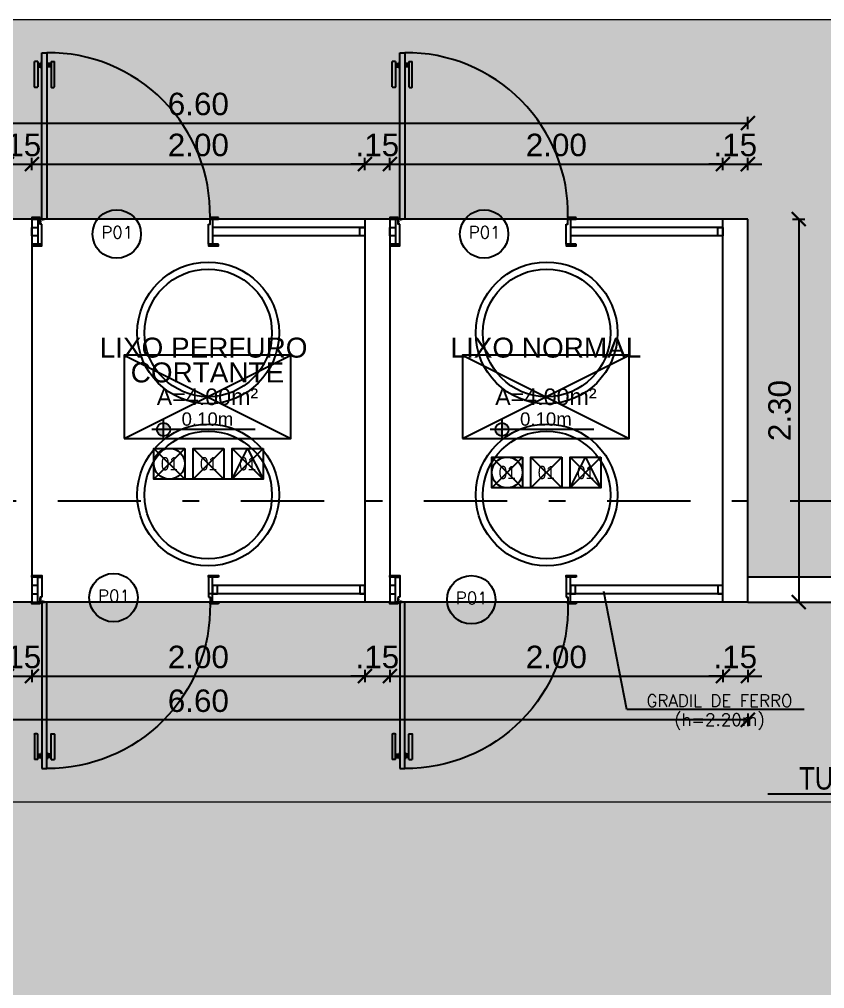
# Model space of a CAD drawing. Header units: inches. Extents: x 44782 to 44933, y 6798 to 6838.
# Drawn here: x 44787.69 to 44792.53, y 6813.56 to 6819.38 of the extents above; entities that cross this region are included whole.
import ezdxf
from ezdxf import colors
from ezdxf.entities.mleader import LeaderData, LeaderLine
from ezdxf.enums import TextEntityAlignment as Align
from ezdxf.math import Vec2, Vec3

# ---------------------------------------------------------------- set-up
doc = ezdxf.new("R2010")
doc.units = ezdxf.units.IN
doc.header["$MEASUREMENT"] = 0
doc.linetypes.add('DASHDOT', pattern=[1, 0.5, -0.25, 0, -0.25])
doc.layers.get('Defpoints').update_dxf_attribs({"color": 250})
doc.layers.add('at_Text', color=7, linetype='Continuous', lineweight=9)
for name, color, linetype in [('COTAS', 7, 'Continuous'), ('ESQUADRIAS', 7, 'Continuous'), ('Esquadrias_Portas', 7, 'Continuous'), ('H. PAVER CINZA 1', 252, 'Continuous'), ('LAYOUT', 7, 'Continuous'), ('linha de corte', 1, 'Continuous'), ('PAREDES', 4, 'Continuous'), ('TEXTO01', 7, 'Continuous'), ('TEXTO02', 3, 'Continuous'), ('TEXTO03', 2, 'Continuous'), ('TEXTO_ESP_FORRO', 62, 'Continuous'), ('TEXTO_ESP_PAREDES', 10, 'Continuous'), ('TEXTO_ESP_PISO', 150, 'Continuous')]:
    doc.layers.add(name, color=color, linetype=linetype)
doc.styles.add('ARIAL', font='ARIALN.TTF', dxfattribs={"height": 0.18})
doc.styles.add('Fonte 02', font='ARIALUNI.TTF')
doc.styles.add('FONTE01', font='swissi.ttf')
doc.styles.add('Fonte02', font='arial.ttf')
doc.styles.add('ROMANS', font='romans.shx')
doc.dimstyles.new('Esc 1-75', dxfattribs={"dimscale": 0.75, "dimtxt": 0.18, "dimasz": 0.1125, "dimexe": 0.05, "dimexo": 0.05, "dimgap": 0.06, "dimtad": 1, "dimzin": 4, "dimdsep": 46, "dimtxsty": 'Fonte 02', "dimblk": 'ARCHTICK', "dimcen": 0, "dimclrd": 250, "dimclre": 250, "dimadec": 0, "dimazin": 1, "dimtfac": 1, "dimtix": 1, "dimtmove": 1, "dimatfit": 3, "dimldrblk": 'ARCHTICK', "dimfxl": 0, "dimarcsym": 0})

# ---------------------------------------------------------------- blocks, each defined once
blk = doc.blocks.new('_DotSmall')
at = {"color": 0, "linetype": 'ByBlock', "const_width": 0.5}
blk.add_lwpolyline([(-0.0625, 0, 1), (0.0625, 0, 1)], format="xyb", close=True, dxfattribs=at)
blk = doc.blocks.new('P100_02')
at = {"layer": 'Esquadrias_Portas', "color": 2}
for p, q in [((0.025, 0.075), (0.025, 1.075)), ((0.025, 1.075), (0.055, 1.075)), ((0.055, 1.075), (0.055, 0.075)), ((0.055, 0.075), (0.025, 0.075))]:
    blk.add_line(p, q, dxfattribs=at)
at = {"layer": 'Esquadrias_Portas', "color": 3, "linetype": 'Continuous'}
for p, q in [((-0.02, 0.8698), (-0.02, 1.0215)), ((0, 1.0215), (0, 0.8698)), ((0.023, 0.98), (0.023, 1.02)), ((0.057, 0.98), (0.057, 1.02)), ((0.08, 1.0215), (0.08, 0.8698)), ((0.1, 0.8698), (0.1, 1.0215)), ((-0.0035, 0.8668), (-0.0175, 0.8668)), ((0.0835, 0.8668), (0.0975, 0.8668))]:
    blk.add_line(p, q, dxfattribs=at)
at = {"layer": 'Esquadrias_Portas', "color": 3}
for p, q in [((0, 1.0215), (-0.02, 1.0215)), ((0, 1.01), (0.023, 1.01)), ((0, 1), (0.023, 1)), ((0, 0.99), (0.023, 0.99)), ((0.023, 1.02), (0.025, 1.02)), ((0.057, 1.02), (0.055, 1.02)), ((0.08, 1.01), (0.057, 1.01)), ((0.08, 1), (0.057, 1)), ((0.08, 0.99), (0.057, 0.99)), ((0.08, 1.0215), (0.1, 1.0215)), ((0.023, 0.98), (0.025, 0.98)), ((0.057, 0.98), (0.055, 0.98))]:
    blk.add_line(p, q, dxfattribs=at)
at = {"layer": 'Esquadrias_Portas'}
for p, q in [((0.0165, 0.0585), (0.0165, 0.0615)), ((0.0315, 0.0735), (0.0285, 0.0735))]:
    blk.add_line(p, q, dxfattribs=at)
at = {"layer": 'Esquadrias_Portas', "color": 3}
for points in [[(0.015, 0.085), (-0.035, 0.085), (-0.035, 0.075), (0.015, 0.075)], [(1.085, 0.085), (1.035, 0.085), (1.035, 0.075), (1.085, 0.075)], [(0.025, -0.075), (0, -0.075), (-0.035, -0.075), (-0.035, -0.085), (0.025, -0.085)], [(1.085, -0.075), (1.025, -0.075), (1.025, -0.085), (1.085, -0.085)]]:
    blk.add_lwpolyline(points, close=True, dxfattribs=at)
at = {"layer": 'Esquadrias_Portas', "color": 2}
for points in [[(0.025, 0.045), (0.015, 0.045), (0.015, 0.075), (0, 0.075), (0, -0.075), (0.025, -0.075)], [(1.025, 0.045), (1.035, 0.045), (1.035, 0.075), (1.05, 0.075), (1.05, -0.075), (1.025, -0.075)]]:
    blk.add_lwpolyline(points, close=True, dxfattribs=at)
at = {"layer": 'Esquadrias_Portas', "color": 1}
for points in [[(0.016, 0.0705, -0.236068), (0.015, 0.0725), (0.015, 0.07), (0.015, 0.05), (0.016, 0.05)], [(0.0195, 0.074, 0.236068), (0.0175, 0.075), (0.02, 0.075), (0.04, 0.075), (0.04, 0.074)]]:
    blk.add_lwpolyline(points, format="xyb", close=True, dxfattribs=at)
at = {"layer": 'Esquadrias_Portas'}
for points in [[(0.0173, 0.0625), (0.0165, 0.0615), (0.016, 0.0615)], [(0.0173, 0.0575), (0.0165, 0.0585), (0.016, 0.0585)], [(0.0173, 0.0596), (0.0175, 0.0596), (0.0175, 0.0575), (0.0173, 0.0575), (0.0173, 0.0625), (0.0175, 0.0625), (0.0175, 0.0604), (0.0173, 0.0604)], [(0.0275, 0.0727), (0.0285, 0.0735), (0.0285, 0.074)], [(0.0304, 0.0727), (0.0304, 0.0725), (0.0325, 0.0725), (0.0325, 0.0727), (0.0275, 0.0727), (0.0275, 0.0725), (0.0296, 0.0725), (0.0296, 0.0727)], [(0.0325, 0.0727), (0.0315, 0.0735), (0.0315, 0.074)]]:
    blk.add_lwpolyline(points, dxfattribs=at)
at = {"layer": 'Esquadrias_Portas', "color": 1}
blk.add_circle((0.0175, 0.0725), 0.0025, dxfattribs=at)
at = {"layer": 'Esquadrias_Portas'}
blk.add_arc((0.0634, 0.1033), 0.9718, 358.92331, 90.49501, dxfattribs=at)
at = {"layer": 'Esquadrias_Portas', "color": 3, "linetype": 'Continuous'}
for centre, start, end in [((-0.017, 0.8698), 180, 260.53768), ((-0.003, 0.8698), 260.53768, 360), ((0.083, 0.8698), 180, 279.46232), ((0.097, 0.8698), 279.46232, 0)]:
    blk.add_arc(centre, 0.003, start, end, dxfattribs=at)
blk = doc.blocks.new('Leg_Ambiente05_50')
at = {"layer": 'TEXTO01', "linetype": 'Continuous', "ltscale": 0.0001}
h = blk.add_hatch(color=256, dxfattribs=at)
h.paths.add_polyline_path([(-0.2635, -0.157), (-0.2635, -0.1969), (-0.2235, -0.1969, 0.414214)])
h.paths.add_polyline_path([(-0.2635, -0.1969), (-0.3034, -0.1969, 0.414214), (-0.2635, -0.2368)])
at = {"layer": 'Defpoints'}
for p, q in [((-0.5, -0.25), (0.5, 0.25)), ((-0.5, 0.25), (0.5, -0.25))]:
    blk.add_line(p, q, dxfattribs=at)
blk.add_lwpolyline([(-0.5, -0.25), (0.5, -0.25), (0.5, 0.25), (-0.5, 0.25)], close=True, dxfattribs=at)
at = {"layer": 'TEXTO01', "linetype": 'Continuous', "ltscale": 0.0001}
for p, q in [((-0.2635, -0.2589), (-0.2635, -0.1349)), ((0.2874, -0.1969), (-0.3344, -0.1969))]:
    blk.add_line(p, q, dxfattribs=at)
blk.add_circle((-0.2635, -0.1969), 0.0399, dxfattribs=at)
at = {"layer": 'TEXTO01', "style": 'FONTE01'}
blk.add_attdef('NÍVEL', text='', height=0.08, dxfattribs=at).set_placement((0, -0.1338), align=Align.MIDDLE_CENTER)
at = {"layer": 'TEXTO02', "style": 'Fonte02'}
blk.add_attdef('ÁREA', text='', height=0.1, dxfattribs=at).set_placement((0, 0.0311), align=Align.MIDDLE_CENTER)
at = {"layer": 'TEXTO03', "style": 'Fonte02'}
for tag, p in [('AMB1', (0.0037, 0.5301)), ('AMB1', (0, 0.3711)), ('AMB2', (0, 0.2036))]:
    blk.add_attdef(tag, text='', height=0.12, dxfattribs=at).set_placement(p, align=Align.MIDDLE_CENTER)
blk = doc.blocks.new('_ARCHTICK')
at = {"color": 0, "linetype": 'ByBlock', "const_width": 0.15}
blk.add_lwpolyline([(-0.5, -0.5), (0.5, 0.5)], dxfattribs=at)
blk = doc.blocks.new('*D275')
at = {"color": 250, "lineweight": -2, "transparency": 16777216}
for p, q in [((44787.6155, 6818.4757), (44787.6155, 6818.5507)), ((44787.7655, 6818.4757), (44787.7655, 6818.5507)), ((44787.6155, 6818.5132), (44787.5311, 6818.5132)), ((44787.6155, 6818.5132), (44787.7655, 6818.5132)), ((44787.7655, 6818.5132), (44787.8499, 6818.5132))]:
    blk.add_line(p, q, dxfattribs=at)
at = {"layer": 'Defpoints', "color": 0, "transparency": 16777216}
for p in [(44787.7655, 6818.5132), (44787.6155, 6818.1824), (44787.7655, 6818.1824)]:
    blk.add_point(p, dxfattribs=at)
at = {"color": 250, "lineweight": -2, "transparency": 16777216, "xscale": 0.084375, "yscale": 0.084375, "zscale": 0.084375}
blk.add_blockref('_ARCHTICK', (44787.6155, 6818.5132), dxfattribs=at)
at = {"color": 250, "lineweight": -2, "transparency": 16777216, "xscale": 0.084375, "yscale": 0.084375, "zscale": 0.084375, "rotation": 180}
blk.add_blockref('_ARCHTICK', (44787.7655, 6818.5132), dxfattribs=at)
at = {"color": 0, "transparency": 16777216, "insert": (44787.6905, 6818.6272), "char_height": 0.135, "attachment_point": 5, "style": 'Fonte 02'}
blk.add_mtext('.15', dxfattribs=at)
blk = doc.blocks.new('*D276')
at = {"color": 250, "lineweight": -2, "transparency": 16777216}
for p, q in [((44787.7655, 6818.4757), (44787.7655, 6818.5507)), ((44789.7655, 6818.4757), (44789.7655, 6818.5507)), ((44787.7655, 6818.5132), (44789.7655, 6818.5132))]:
    blk.add_line(p, q, dxfattribs=at)
at = {"layer": 'Defpoints', "color": 0, "transparency": 16777216}
for p in [(44789.7655, 6818.5132), (44787.7655, 6818.1824), (44789.7655, 6818.1824)]:
    blk.add_point(p, dxfattribs=at)
at = {"color": 250, "lineweight": -2, "transparency": 16777216, "xscale": 0.084375, "yscale": 0.084375, "zscale": 0.084375, "rotation": 180}
blk.add_blockref('_ARCHTICK', (44787.7655, 6818.5132), dxfattribs=at)
at = {"color": 250, "lineweight": -2, "transparency": 16777216, "xscale": 0.084375, "yscale": 0.084375, "zscale": 0.084375}
blk.add_blockref('_ARCHTICK', (44789.7655, 6818.5132), dxfattribs=at)
at = {"color": 0, "transparency": 16777216, "insert": (44788.7655, 6818.6272), "char_height": 0.135, "attachment_point": 5, "style": 'Fonte 02'}
blk.add_mtext('2.00', dxfattribs=at)
blk = doc.blocks.new('*D277')
at = {"color": 250, "lineweight": -2, "transparency": 16777216}
for p, q in [((44789.7655, 6818.4757), (44789.7655, 6818.5507)), ((44789.9155, 6818.4757), (44789.9155, 6818.5507)), ((44789.7655, 6818.5132), (44789.6811, 6818.5132)), ((44789.7655, 6818.5132), (44789.9155, 6818.5132)), ((44789.9155, 6818.5132), (44789.9999, 6818.5132))]:
    blk.add_line(p, q, dxfattribs=at)
at = {"layer": 'Defpoints', "color": 0, "transparency": 16777216}
for p in [(44789.9155, 6818.5132), (44789.7655, 6818.1824), (44789.9155, 6818.1924)]:
    blk.add_point(p, dxfattribs=at)
at = {"color": 250, "lineweight": -2, "transparency": 16777216, "xscale": 0.084375, "yscale": 0.084375, "zscale": 0.084375}
blk.add_blockref('_ARCHTICK', (44789.7655, 6818.5132), dxfattribs=at)
at = {"color": 250, "lineweight": -2, "transparency": 16777216, "xscale": 0.084375, "yscale": 0.084375, "zscale": 0.084375, "rotation": 180}
blk.add_blockref('_ARCHTICK', (44789.9155, 6818.5132), dxfattribs=at)
at = {"color": 0, "transparency": 16777216, "insert": (44789.8405, 6818.6272), "char_height": 0.135, "attachment_point": 5, "style": 'Fonte 02'}
blk.add_mtext('.15', dxfattribs=at)
blk = doc.blocks.new('*D278')
at = {"color": 250, "lineweight": -2, "transparency": 16777216}
for p, q in [((44789.9155, 6818.4757), (44789.9155, 6818.5507)), ((44791.9155, 6818.4757), (44791.9155, 6818.5507)), ((44789.9155, 6818.5132), (44791.9155, 6818.5132))]:
    blk.add_line(p, q, dxfattribs=at)
at = {"layer": 'Defpoints', "color": 0, "transparency": 16777216}
for p in [(44791.9155, 6818.5132), (44789.9155, 6818.1924), (44791.9155, 6818.1824)]:
    blk.add_point(p, dxfattribs=at)
at = {"color": 250, "lineweight": -2, "transparency": 16777216, "xscale": 0.084375, "yscale": 0.084375, "zscale": 0.084375, "rotation": 180}
blk.add_blockref('_ARCHTICK', (44789.9155, 6818.5132), dxfattribs=at)
at = {"color": 250, "lineweight": -2, "transparency": 16777216, "xscale": 0.084375, "yscale": 0.084375, "zscale": 0.084375}
blk.add_blockref('_ARCHTICK', (44791.9155, 6818.5132), dxfattribs=at)
at = {"color": 0, "transparency": 16777216, "insert": (44790.9155, 6818.6272), "char_height": 0.135, "attachment_point": 5, "style": 'Fonte 02'}
blk.add_mtext('2.00', dxfattribs=at)
blk = doc.blocks.new('*D279')
at = {"color": 250, "lineweight": -2, "transparency": 16777216}
for p, q in [((44791.9155, 6818.4757), (44791.9155, 6818.5507)), ((44792.0655, 6818.4757), (44792.0655, 6818.5507)), ((44791.9155, 6818.5132), (44791.8311, 6818.5132)), ((44791.9155, 6818.5132), (44792.0655, 6818.5132)), ((44792.0655, 6818.5132), (44792.1499, 6818.5132))]:
    blk.add_line(p, q, dxfattribs=at)
at = {"layer": 'Defpoints', "color": 0, "transparency": 16777216}
for p in [(44792.0655, 6818.5132), (44791.9155, 6818.1824), (44792.0655, 6818.1824)]:
    blk.add_point(p, dxfattribs=at)
at = {"color": 250, "lineweight": -2, "transparency": 16777216, "xscale": 0.084375, "yscale": 0.084375, "zscale": 0.084375}
blk.add_blockref('_ARCHTICK', (44791.9155, 6818.5132), dxfattribs=at)
at = {"color": 250, "lineweight": -2, "transparency": 16777216, "xscale": 0.084375, "yscale": 0.084375, "zscale": 0.084375, "rotation": 180}
blk.add_blockref('_ARCHTICK', (44792.0655, 6818.5132), dxfattribs=at)
at = {"color": 0, "transparency": 16777216, "insert": (44791.9905, 6818.6272), "char_height": 0.135, "attachment_point": 5, "style": 'Fonte 02'}
blk.add_mtext('.15', dxfattribs=at)
blk = doc.blocks.new('*D280')
at = {"color": 250, "lineweight": -2, "transparency": 16777216}
for p, q in [((44785.4655, 6818.7221), (44785.4655, 6818.7971)), ((44785.4655, 6818.7596), (44792.0655, 6818.7596)), ((44792.0655, 6818.7221), (44792.0655, 6818.7971))]:
    blk.add_line(p, q, dxfattribs=at)
at = {"layer": 'Defpoints', "color": 0, "transparency": 16777216}
for p in [(44792.0655, 6818.7596), (44785.4655, 6818.1824), (44792.0655, 6818.1824)]:
    blk.add_point(p, dxfattribs=at)
at = {"color": 250, "lineweight": -2, "transparency": 16777216, "xscale": 0.084375, "yscale": 0.084375, "zscale": 0.084375, "rotation": 180}
blk.add_blockref('_ARCHTICK', (44785.4655, 6818.7596), dxfattribs=at)
at = {"color": 250, "lineweight": -2, "transparency": 16777216, "xscale": 0.084375, "yscale": 0.084375, "zscale": 0.084375}
blk.add_blockref('_ARCHTICK', (44792.0655, 6818.7596), dxfattribs=at)
at = {"color": 0, "transparency": 16777216, "insert": (44788.7655, 6818.8735), "char_height": 0.135, "attachment_point": 5, "style": 'Fonte 02'}
blk.add_mtext('6.60', dxfattribs=at)
blk = doc.blocks.new('*D281')
at = {"color": 250, "lineweight": -2, "transparency": 16777216}
for p, q in [((44792.3338, 6818.1824), (44792.4088, 6818.1824)), ((44792.3713, 6818.1824), (44792.3713, 6815.8824)), ((44792.3338, 6815.8824), (44792.4088, 6815.8824))]:
    blk.add_line(p, q, dxfattribs=at)
at = {"layer": 'Defpoints', "color": 0, "transparency": 16777216}
for p in [(44792.0655, 6818.1824), (44792.0655, 6815.8824), (44792.3713, 6815.8824)]:
    blk.add_point(p, dxfattribs=at)
at = {"color": 250, "lineweight": -2, "transparency": 16777216, "xscale": 0.084375, "yscale": 0.084375, "zscale": 0.084375}
for p, rotation in [((44792.3713, 6818.1824), 90), ((44792.3713, 6815.8824), 270)]:
    blk.add_blockref('_ARCHTICK', p, dxfattribs=dict(at, rotation=rotation))
at = {"color": 0, "transparency": 16777216, "insert": (44792.2573, 6817.0324), "char_height": 0.135, "attachment_point": 5, "rotation": 90, "style": 'Fonte 02'}
blk.add_mtext('2.30', dxfattribs=at)
blk = doc.blocks.new('*D287')
at = {"color": 250, "lineweight": -2, "transparency": 16777216}
for p, q in [((44787.6155, 6815.4375), (44787.5311, 6815.4375)), ((44787.6155, 6815.475), (44787.6155, 6815.4)), ((44787.6155, 6815.4375), (44787.7655, 6815.4375)), ((44787.7655, 6815.475), (44787.7655, 6815.4)), ((44787.7655, 6815.4375), (44787.8499, 6815.4375))]:
    blk.add_line(p, q, dxfattribs=at)
at = {"layer": 'Defpoints', "color": 0, "transparency": 16777216}
for p in [(44787.6155, 6815.8824), (44787.7655, 6815.8824), (44787.7655, 6815.4375)]:
    blk.add_point(p, dxfattribs=at)
at = {"color": 250, "lineweight": -2, "transparency": 16777216, "xscale": 0.084375, "yscale": 0.084375, "zscale": 0.084375}
blk.add_blockref('_ARCHTICK', (44787.6155, 6815.4375), dxfattribs=at)
at = {"color": 250, "lineweight": -2, "transparency": 16777216, "xscale": 0.084375, "yscale": 0.084375, "zscale": 0.084375, "rotation": 180}
blk.add_blockref('_ARCHTICK', (44787.7655, 6815.4375), dxfattribs=at)
at = {"color": 0, "transparency": 16777216, "insert": (44787.6905, 6815.5515), "char_height": 0.135, "attachment_point": 5, "style": 'Fonte 02'}
blk.add_mtext('.15', dxfattribs=at)
blk = doc.blocks.new('*D288')
at = {"color": 250, "lineweight": -2, "transparency": 16777216}
for p, q in [((44787.7655, 6815.475), (44787.7655, 6815.4)), ((44787.7655, 6815.4375), (44789.7655, 6815.4375)), ((44789.7655, 6815.475), (44789.7655, 6815.4))]:
    blk.add_line(p, q, dxfattribs=at)
at = {"layer": 'Defpoints', "color": 0, "transparency": 16777216}
for p in [(44787.7655, 6815.8824), (44789.7655, 6815.8824), (44789.7655, 6815.4375)]:
    blk.add_point(p, dxfattribs=at)
at = {"color": 250, "lineweight": -2, "transparency": 16777216, "xscale": 0.084375, "yscale": 0.084375, "zscale": 0.084375, "rotation": 180}
blk.add_blockref('_ARCHTICK', (44787.7655, 6815.4375), dxfattribs=at)
at = {"color": 250, "lineweight": -2, "transparency": 16777216, "xscale": 0.084375, "yscale": 0.084375, "zscale": 0.084375}
blk.add_blockref('_ARCHTICK', (44789.7655, 6815.4375), dxfattribs=at)
at = {"color": 0, "transparency": 16777216, "insert": (44788.7655, 6815.5515), "char_height": 0.135, "attachment_point": 5, "style": 'Fonte 02'}
blk.add_mtext('2.00', dxfattribs=at)
blk = doc.blocks.new('*D289')
at = {"color": 250, "lineweight": -2, "transparency": 16777216}
for p, q in [((44789.7655, 6815.4375), (44789.6811, 6815.4375)), ((44789.7655, 6815.475), (44789.7655, 6815.4)), ((44789.7655, 6815.4375), (44789.9155, 6815.4375)), ((44789.9155, 6815.475), (44789.9155, 6815.4)), ((44789.9155, 6815.4375), (44789.9999, 6815.4375))]:
    blk.add_line(p, q, dxfattribs=at)
at = {"layer": 'Defpoints', "color": 0, "transparency": 16777216}
for p in [(44789.7655, 6815.8824), (44789.9155, 6815.8724), (44789.9155, 6815.4375)]:
    blk.add_point(p, dxfattribs=at)
at = {"color": 250, "lineweight": -2, "transparency": 16777216, "xscale": 0.084375, "yscale": 0.084375, "zscale": 0.084375}
blk.add_blockref('_ARCHTICK', (44789.7655, 6815.4375), dxfattribs=at)
at = {"color": 250, "lineweight": -2, "transparency": 16777216, "xscale": 0.084375, "yscale": 0.084375, "zscale": 0.084375, "rotation": 180}
blk.add_blockref('_ARCHTICK', (44789.9155, 6815.4375), dxfattribs=at)
at = {"color": 0, "transparency": 16777216, "insert": (44789.8405, 6815.5515), "char_height": 0.135, "attachment_point": 5, "style": 'Fonte 02'}
blk.add_mtext('.15', dxfattribs=at)
blk = doc.blocks.new('*D290')
at = {"color": 250, "lineweight": -2, "transparency": 16777216}
for p, q in [((44789.9155, 6815.475), (44789.9155, 6815.4)), ((44789.9155, 6815.4375), (44791.9155, 6815.4375)), ((44791.9155, 6815.475), (44791.9155, 6815.4))]:
    blk.add_line(p, q, dxfattribs=at)
at = {"layer": 'Defpoints', "color": 0, "transparency": 16777216}
for p in [(44789.9155, 6815.8724), (44791.9155, 6815.8824), (44791.9155, 6815.4375)]:
    blk.add_point(p, dxfattribs=at)
at = {"color": 250, "lineweight": -2, "transparency": 16777216, "xscale": 0.084375, "yscale": 0.084375, "zscale": 0.084375, "rotation": 180}
blk.add_blockref('_ARCHTICK', (44789.9155, 6815.4375), dxfattribs=at)
at = {"color": 250, "lineweight": -2, "transparency": 16777216, "xscale": 0.084375, "yscale": 0.084375, "zscale": 0.084375}
blk.add_blockref('_ARCHTICK', (44791.9155, 6815.4375), dxfattribs=at)
at = {"color": 0, "transparency": 16777216, "insert": (44790.9155, 6815.5515), "char_height": 0.135, "attachment_point": 5, "style": 'Fonte 02'}
blk.add_mtext('2.00', dxfattribs=at)
blk = doc.blocks.new('*D291')
at = {"color": 250, "lineweight": -2, "transparency": 16777216}
for p, q in [((44791.9155, 6815.4375), (44791.8311, 6815.4375)), ((44791.9155, 6815.475), (44791.9155, 6815.4)), ((44791.9155, 6815.4375), (44792.0655, 6815.4375)), ((44792.0655, 6815.475), (44792.0655, 6815.4)), ((44792.0655, 6815.4375), (44792.1499, 6815.4375))]:
    blk.add_line(p, q, dxfattribs=at)
at = {"layer": 'Defpoints', "color": 0, "transparency": 16777216}
for p in [(44791.9155, 6815.8824), (44792.0655, 6815.8824), (44792.0655, 6815.4375)]:
    blk.add_point(p, dxfattribs=at)
at = {"color": 250, "lineweight": -2, "transparency": 16777216, "xscale": 0.084375, "yscale": 0.084375, "zscale": 0.084375}
blk.add_blockref('_ARCHTICK', (44791.9155, 6815.4375), dxfattribs=at)
at = {"color": 250, "lineweight": -2, "transparency": 16777216, "xscale": 0.084375, "yscale": 0.084375, "zscale": 0.084375, "rotation": 180}
blk.add_blockref('_ARCHTICK', (44792.0655, 6815.4375), dxfattribs=at)
at = {"color": 0, "transparency": 16777216, "insert": (44791.9905, 6815.5515), "char_height": 0.135, "attachment_point": 5, "style": 'Fonte 02'}
blk.add_mtext('.15', dxfattribs=at)
blk = doc.blocks.new('*D292')
at = {"color": 250, "lineweight": -2, "transparency": 16777216}
for p, q in [((44785.4655, 6815.2122), (44785.4655, 6815.1372)), ((44792.0655, 6815.2122), (44792.0655, 6815.1372)), ((44792.0655, 6815.1747), (44785.4655, 6815.1747))]:
    blk.add_line(p, q, dxfattribs=at)
at = {"layer": 'Defpoints', "color": 0, "transparency": 16777216}
for p in [(44785.4655, 6815.8824), (44792.0655, 6815.8824), (44785.4655, 6815.1747)]:
    blk.add_point(p, dxfattribs=at)
at = {"color": 250, "lineweight": -2, "transparency": 16777216, "xscale": 0.084375, "yscale": 0.084375, "zscale": 0.084375, "rotation": 180}
blk.add_blockref('_ARCHTICK', (44785.4655, 6815.1747), dxfattribs=at)
at = {"color": 250, "lineweight": -2, "transparency": 16777216, "xscale": 0.084375, "yscale": 0.084375, "zscale": 0.084375}
blk.add_blockref('_ARCHTICK', (44792.0655, 6815.1747), dxfattribs=at)
at = {"color": 0, "transparency": 16777216, "insert": (44788.7655, 6815.2886), "char_height": 0.135, "attachment_point": 5, "style": 'Fonte 02'}
blk.add_mtext('6.60', dxfattribs=at)
blk = doc.blocks.new('Esp_Pis_Par_For_Esc100')
at = {"layer": 'Defpoints'}
for p, q in [((0, 0.37), (0.37, 0)), ((0.37, 0.37), (0, 0)), ((0.47, 0.37), (0.84, 0)), ((0.84, 0.37), (0.47, 0)), ((0.94, 0.37), (1.31, 0)), ((1.31, 0.37), (0.94, 0)), ((0.47, 0), (0.37, 0)), ((0.94, 0), (0.84, 0))]:
    blk.add_line(p, q, dxfattribs=at)
for points in [[(0.37, 0.37), (0.37, 0), (0, 0), (0, 0.37)], [(1.31, 0.37), (1.31, 0), (0.94, 0), (0.94, 0.37)]]:
    blk.add_lwpolyline(points, close=True, dxfattribs=at)
at = {"layer": 'TEXTO_ESP_FORRO'}
blk.add_lwpolyline([(0.94, 0), (1.125, 0.37), (1.31, 0)], close=True, dxfattribs=at)
at = {"layer": 'TEXTO_ESP_PAREDES'}
blk.add_lwpolyline([(0.84, 0.37), (0.84, 0), (0.47, 0), (0.47, 0.37)], close=True, dxfattribs=at)
at = {"layer": 'TEXTO_ESP_PISO'}
blk.add_circle((0.185, 0.185), 0.185, dxfattribs=at)
at = {"layer": 'TEXTO_ESP_FORRO', "color": 3, "linetype": 'ByBlock', "style": 'ARIAL', "text_generation_flag": 6}
blk.add_attdef('FOR', text='', height=0.16, rotation=180, dxfattribs=at).set_placement((1.125, 0.185), align=Align.MIDDLE_CENTER)
at = {"layer": 'TEXTO_ESP_PAREDES', "color": 3, "linetype": 'ByBlock', "ltscale": 0.0001, "style": 'ARIAL', "text_generation_flag": 6}
blk.add_attdef('PAR', text='', height=0.16, rotation=180, dxfattribs=at).set_placement((0.655, 0.185), align=Align.MIDDLE_CENTER)
at = {"layer": 'TEXTO_ESP_PISO', "color": 3, "linetype": 'ByBlock', "style": 'ARIAL', "text_generation_flag": 6}
blk.add_attdef('PIS', text='', height=0.16, rotation=180, dxfattribs=at).set_placement((0.185, 0.185), align=Align.MIDDLE_CENTER)

msp = doc.modelspace()

# ---------------------------------------------------------------- hatches: boundary and pattern name
h = msp.add_hatch(color=68)
h.dxf.hatch_style = 1
h.paths.add_polyline_path([(44792.4655, 6814.6824), (44786.6655, 6814.6824), (44786.6655, 6803.6368), (44792.4655, 6803.6368)])
h = msp.add_hatch(color=68)
h.dxf.hatch_style = 1
edge = h.paths.add_edge_path()
edge.add_line((44804.5631, 6814.3843), (44793.3162, 6814.3843))
edge.add_line((44793.3162, 6814.3843), (44793.3162, 6814.6824))
edge.add_line((44793.3162, 6814.6824), (44792.4655, 6814.6824))
edge.add_line((44792.4655, 6814.6824), (44792.4655, 6803.6368))
edge.add_line((44792.4655, 6803.6368), (44798.162, 6803.6368))
edge.add_arc((44810.7857, 6795.555), 14.9892, 139.77719, 147.37243, ccw=False)
edge.add_line((44799.3409, 6805.2344), (44796.5199, 6805.2344))
edge.add_line((44796.5199, 6805.2344), (44796.5199, 6809.8347))
edge.add_line((44796.5199, 6809.8347), (44801.1181, 6809.8347))
edge.add_line((44801.1181, 6809.8347), (44801.1181, 6807.0098))
edge.add_arc((44810.7857, 6795.555), 14.9892, 114.5284, 130.16374, ccw=False)
edge.add_line((44804.5631, 6809.1914), (44804.5631, 6814.3843))
at = {"layer": 'H. PAVER CINZA 1'}
for points in [[(44793.3162, 6819.3824), (44793.3162, 6816.0327), (44792.0655, 6816.0327), (44792.0655, 6818.1824), (44785.4655, 6818.1824), (44785.4655, 6819.3824)], [(44793.3162, 6815.8824), (44793.3162, 6814.6824), (44786.6655, 6814.6824), (44786.6655, 6803.6368), (44785.4655, 6803.6368), (44785.4655, 6815.8824)]]:
    msp.add_hatch(color=256, dxfattribs=at).paths.add_polyline_path(points)

# ---------------------------------------------------------------- linework, layer by layer
for p, q in [((44787.8255, 6818.0324), (44787.7655, 6818.0324)), ((44791.3394, 6815.2359), (44791.201, 6815.9446))]:
    msp.add_line(p, q)
at = {"layer": 'at_Text'}
for p, q in [((44785.4655, 6819.3824), (44793.3162, 6819.3824)), ((44786.6655, 6814.6824), (44793.3162, 6814.6824))]:
    msp.add_line(p, q, dxfattribs=at)
at = {"layer": 'COTAS'}
msp.add_line((44792.4043, 6815.2359), (44791.3394, 6815.2359), dxfattribs=at)
at = {"layer": 'ESQUADRIAS', "color": 3}
for p, q in [((44789.7655, 6818.1324), (44788.8505, 6818.1324)), ((44791.9155, 6818.1324), (44791.0005, 6818.1324)), ((44789.7655, 6818.0824), (44788.8505, 6818.0824)), ((44791.9155, 6818.0824), (44791.0005, 6818.0824)), ((44789.7655, 6815.9824), (44788.8505, 6815.9824)), ((44791.9155, 6815.9824), (44791.0005, 6815.9824)), ((44789.7655, 6815.9324), (44788.8255, 6815.9324)), ((44791.9155, 6815.9324), (44790.9755, 6815.9324))]:
    msp.add_line(p, q, dxfattribs=at)
for points in [[(44787.7655, 6818.1324), (44787.8005, 6818.1324), (44787.8005, 6818.0824), (44787.7655, 6818.0824)], [(44789.7355, 6818.1324), (44789.7655, 6818.1324), (44789.7655, 6818.0824), (44789.7355, 6818.0824)], [(44789.9155, 6818.1324), (44789.9505, 6818.1324), (44789.9505, 6818.0824), (44789.9155, 6818.0824)], [(44791.8855, 6818.1324), (44791.9155, 6818.1324), (44791.9155, 6818.0824), (44791.8855, 6818.0824)], [(44787.7655, 6815.9324), (44787.8005, 6815.9324), (44787.8005, 6815.9824), (44787.7655, 6815.9824)], [(44788.8505, 6815.9324), (44788.8805, 6815.9324), (44788.8805, 6815.9824), (44788.8505, 6815.9824)], [(44789.7355, 6815.9324), (44789.7655, 6815.9324), (44789.7655, 6815.9824), (44789.7355, 6815.9824)], [(44789.9155, 6815.9324), (44789.9505, 6815.9324), (44789.9505, 6815.9824), (44789.9155, 6815.9824)], [(44791.0005, 6815.9324), (44791.0305, 6815.9324), (44791.0305, 6815.9824), (44791.0005, 6815.9824)], [(44791.8855, 6815.9324), (44791.9155, 6815.9324), (44791.9155, 6815.9824), (44791.8855, 6815.9824)]]:
    msp.add_lwpolyline(points, close=True, dxfattribs=at)
at = {"layer": 'LAYOUT', "color": 3}
for centre in [(44788.8244, 6817.4991), (44790.8572, 6817.4991), (44788.8244, 6816.5259), (44790.8572, 6816.5259)]:
    msp.add_circle(centre, 0.4258, dxfattribs=at)
at = {"layer": 'LAYOUT'}
for centre in [(44788.8244, 6817.4991), (44790.8572, 6817.4991), (44788.8244, 6816.5259), (44790.8572, 6816.5259)]:
    msp.add_circle(centre, 0.3832, dxfattribs=at)
at = {"layer": 'linha de corte', "color": 6, "linetype": 'DASHDOT'}
msp.add_line((44832.4206, 6816.4876), (44783.1586, 6816.4876), dxfattribs=at)
at = {"layer": 'PAREDES'}
for p, q in [((44787.7655, 6818.1824), (44787.6155, 6818.1824)), ((44787.7655, 6818.1824), (44787.7655, 6815.8824)), ((44789.9155, 6818.1824), (44789.7655, 6818.1824)), ((44789.7655, 6818.1824), (44789.7655, 6815.8824)), ((44789.9155, 6818.1824), (44789.9155, 6815.8824)), ((44791.9155, 6815.8824), (44791.9155, 6818.1824)), ((44792.0655, 6818.1824), (44791.9155, 6818.1824)), ((44792.0655, 6815.8824), (44792.0655, 6818.1824)), ((44792.0655, 6816.0327), (44793.8156, 6816.0327)), ((44787.7655, 6815.8824), (44787.6155, 6815.8824)), ((44789.9155, 6815.8824), (44789.7655, 6815.8824)), ((44792.0655, 6815.8824), (44791.9155, 6815.8824)), ((44792.0655, 6815.8824), (44793.8156, 6815.8824))]:
    msp.add_line(p, q, dxfattribs=at)
at = {"layer": 'PAREDES', "color": 1}
for p, q in [((44789.7655, 6818.1824), (44787.8555, 6818.1824)), ((44791.9155, 6818.1824), (44790.0055, 6818.1824)), ((44789.7655, 6815.8824), (44787.8555, 6815.8824)), ((44791.9155, 6815.8824), (44790.0055, 6815.8824))]:
    msp.add_line(p, q, dxfattribs=at)
at = {"layer": 'TEXTO02', "color": 7}
for centre in [(44788.2752, 6818.093), (44790.4818, 6818.093), (44788.256, 6815.9087), (44790.4045, 6815.8961)]:
    msp.add_circle(centre, 0.1454, dxfattribs=at)

# ---------------------------------------------------------------- block references
ref = msp.add_blockref('Leg_Ambiente05_50', (44788.82, 6817.1154))
ref.add_attrib('AMB1', 'LIXO PERFURO ', dxfattribs={"layer": 'TEXTO03', "color": 2, "height": 0.12, "style": 'Fonte02'}).set_placement((44788.82, 6817.4106), align=Align.MIDDLE_CENTER)
ref.add_attrib('AMB2', 'CORTANTE', dxfattribs={"layer": 'TEXTO03', "color": 2, "height": 0.12, "style": 'Fonte02'}).set_placement((44788.82, 6817.2617), align=Align.MIDDLE_CENTER)
ref.add_attrib('ÁREA', 'A=4.00m²', dxfattribs={"layer": 'TEXTO02', "color": 3, "height": 0.1, "style": 'Fonte02'}).set_placement((44788.82, 6817.1154), align=Align.MIDDLE_CENTER)
ref.add_attrib('NÍVEL', '0.10m', dxfattribs={"layer": 'TEXTO01', "height": 0.08, "style": 'FONTE01'}).set_placement((44788.82, 6816.9816), align=Align.MIDDLE_CENTER)
ref = msp.add_blockref('Leg_Ambiente05_50', (44790.8528, 6817.1154))
ref.add_attrib('AMB1', 'LIXO NORMAL', dxfattribs={"layer": 'TEXTO03', "color": 2, "height": 0.12, "style": 'Fonte02'}).set_placement((44790.8528, 6817.4106), align=Align.MIDDLE_CENTER)
ref.add_attrib('ÁREA', 'A=4.00m²', dxfattribs={"layer": 'TEXTO02', "color": 3, "height": 0.1, "style": 'Fonte02'}).set_placement((44790.8528, 6817.1154), align=Align.MIDDLE_CENTER)
ref.add_attrib('NÍVEL', '0.10m', dxfattribs={"layer": 'TEXTO01', "height": 0.08, "style": 'FONTE01'}).set_placement((44790.8528, 6816.9816), align=Align.MIDDLE_CENTER)
at = {"xscale": 0.5, "yscale": 0.5, "zscale": 0.5}
for p in [(44788.4989, 6816.6205), (44790.5281, 6816.5679)]:
    msp.add_blockref('Esp_Pis_Par_For_Esc100', p, dxfattribs=at).add_auto_attribs({'PIS': '01', 'PAR': '01', 'FOR': '01'})
at = {"layer": 'ESQUADRIAS', "color": 3}
for p in [(44787.8005, 6818.1074), (44789.9505, 6818.1074)]:
    msp.add_blockref('P100_02', p, dxfattribs=at)
at = {"layer": 'ESQUADRIAS', "color": 3, "xscale": -1, "rotation": 180}
for p in [(44787.8005, 6815.9574), (44789.9505, 6815.9574)]:
    msp.add_blockref('P100_02', p, dxfattribs=at)

# ---------------------------------------------------------------- texts
at = {"layer": 'TEXTO01', "color": 3, "style": 'ROMANS'}
for p in [(44788.2782, 6818.0662), (44790.4848, 6818.0662), (44788.259, 6815.8819), (44790.4075, 6815.8693)]:
    msp.add_text('P01', height=0.07334, dxfattribs=at).set_placement(p, align=Align.CENTER)
at = {"layer": 'TEXTO02', "style": 'ROMANS'}
for s, height, p in [('GRADIL DE FERRO', 0.073337, (44791.8954, 6815.2527)), ('(h=2.20m)', 0.07334, (44791.8954, 6815.1388))]:
    msp.add_text(s, height=height, dxfattribs=at).set_placement(p, align=Align.CENTER)

# ---------------------------------------------------------------- dimensions: what is measured, and where the dimension line sits
for base, p1, p2, picture, middle in [((44792.0655, 6818.7596), (44785.4655, 6818.1824), (44792.0655, 6818.1824), '*D280', (44788.7655, 6818.8735)), ((44787.7655, 6818.5132), (44787.6155, 6818.1824), (44787.7655, 6818.1824), '*D275', (44787.6905, 6818.6272)), ((44789.7655, 6818.5132), (44787.7655, 6818.1824), (44789.7655, 6818.1824), '*D276', (44788.7655, 6818.6272)), ((44789.9155, 6818.5132), (44789.7655, 6818.1824), (44789.9155, 6818.1924), '*D277', (44789.8405, 6818.6272)), ((44791.9155, 6818.5132), (44789.9155, 6818.1924), (44791.9155, 6818.1824), '*D278', (44790.9155, 6818.6272)), ((44792.0655, 6818.5132), (44791.9155, 6818.1824), (44792.0655, 6818.1824), '*D279', (44791.9905, 6818.6272)), ((44785.4655, 6815.1747), (44792.0655, 6815.8824), (44785.4655, 6815.8824), '*D292', (44788.7655, 6815.2886)), ((44787.7655, 6815.4375), (44787.6155, 6815.8824), (44787.7655, 6815.8824), '*D287', (44787.6905, 6815.5515)), ((44789.7655, 6815.4375), (44787.7655, 6815.8824), (44789.7655, 6815.8824), '*D288', (44788.7655, 6815.5515)), ((44789.9155, 6815.4375), (44789.7655, 6815.8824), (44789.9155, 6815.8724), '*D289', (44789.8405, 6815.5515)), ((44791.9155, 6815.4375), (44789.9155, 6815.8724), (44791.9155, 6815.8824), '*D290', (44790.9155, 6815.5515)), ((44792.0655, 6815.4375), (44791.9155, 6815.8824), (44792.0655, 6815.8824), '*D291', (44791.9905, 6815.5515))]:
    dim = msp.add_linear_dim(base=base, p1=p1, p2=p2, dimstyle='Esc 1-75')
    dim.commit()
    dim.dimension.update_dxf_attribs({"geometry": picture, "text_midpoint": middle})
dim = msp.add_linear_dim(base=(44792.3713, 6815.8824), p1=(44792.0655, 6818.1824), p2=(44792.0655, 6815.8824), angle=90, dimstyle='Esc 1-75')
dim.commit()
dim.dimension.update_dxf_attribs({"geometry": '*D281', "text_midpoint": (44792.2573, 6817.0324)})

# ---------------------------------------------------------------- leaders
at = {"layer": 'COTAS'}
ml = msp.add_multileader_mtext('Standard', dxfattribs=at)
ml.set_content('TUBO PARA COLETA\\PDE ÁGUA PLUVIAL', color=256, style='ARIAL')
ml.set_leader_properties()
ml.set_arrow_properties(name='DOTSMALL')
ml.build(insert=Vec2(0, 0))
ml.multileader.update_dxf_attribs({"text_left_attachment_type": 6, "text_right_attachment_type": 6, "dogleg_length": 0.05, "arrow_head_size": 0.09, "scale": 0.75})
ctx = ml.context
ctx.base_point, ctx.scale, ctx.char_height, ctx.arrow_head_size, ctx.landing_gap_size, ctx.plane_origin = Vec3(44792.3016, 6814.7287), 0.75, 0.135, 0.09, 0.075, Vec3(44794.041, 6815.108)
ctx.left_attachment, ctx.right_attachment, ctx.text_align_type = 6, 6, 2
notes = []
notes.append((ctx, [(0, (1, 1, 0), (44794.041, 6814.7287), (-1, 0), 0.0375, [(0, [(44794.041, 6815.108)], 0, [])])]))
ctx.mtext.insert, ctx.mtext.alignment, ctx.mtext.flow_direction = Vec3(44793.9285, 6814.8907), 3, 5
for ctx, leaders in notes:
    for number, flags, end, landing, length, lines in leaders:
        leader = LeaderData()
        leader.index, (leader.has_last_leader_line, leader.has_dogleg_vector, leader.attachment_direction) = number, flags
        leader.last_leader_point, leader.dogleg_vector, leader.dogleg_length = Vec3(end), Vec3(landing), length
        for number, points, colour, breaks in lines:
            line = LeaderLine()
            line.index, line.vertices, line.color, line.breaks = number, Vec3.list(points), colors.encode_raw_color(colour), breaks
            leader.lines.append(line)
        ctx.leaders.append(leader)

doc.saveas('drawing.dxf')
